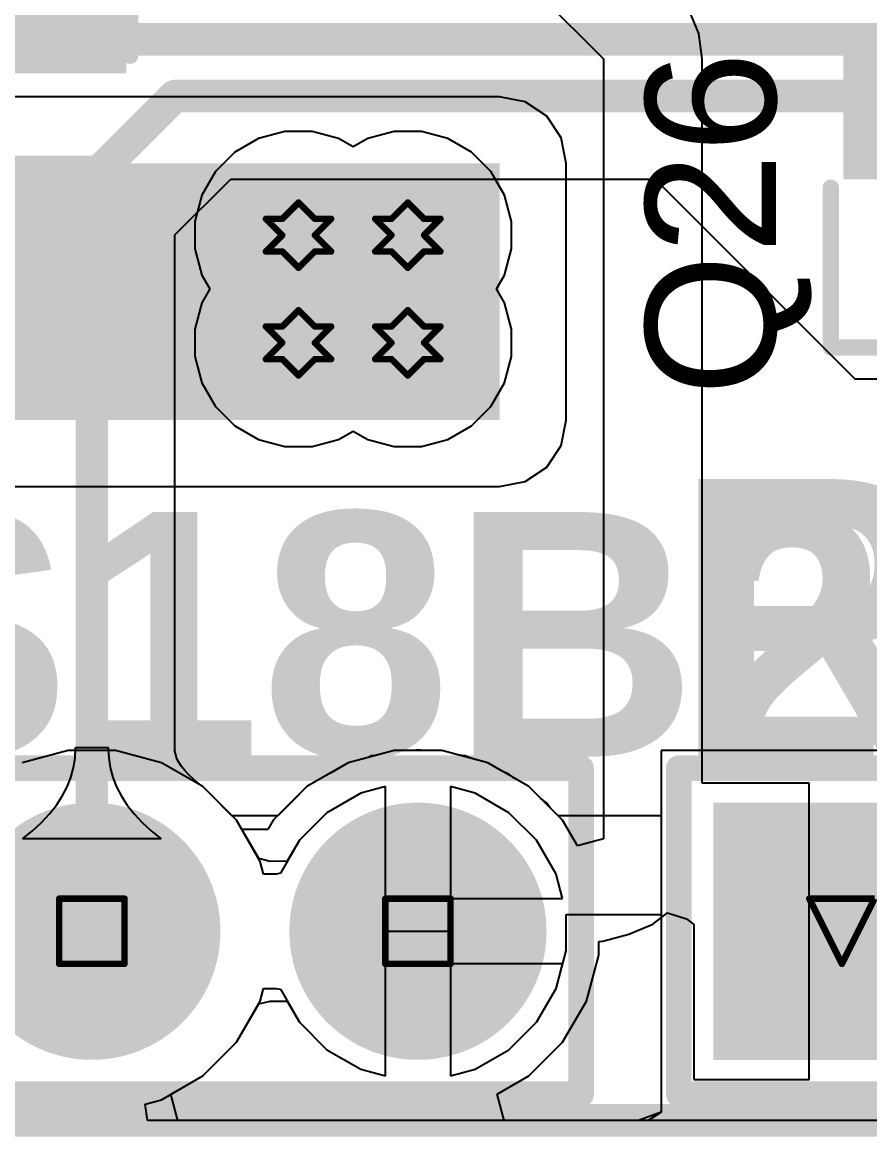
# Model space of a CAD drawing. Header units: inches. Extents: x -3 to 5437, y -3 to 5435.
# Drawn here: x 87.14 to 93.74, y -2.91 to 5.77 of the extents above; entities that cross this region are included whole.
import ezdxf

# ---------------------------------------------------------------- set-up
doc = ezdxf.new("R2010")
doc.units = ezdxf.units.IN
for name, color, linetype in [('Board Outline', 216, 'Continuous'), ('Bottom Layer', 5, 'Continuous'), ('Bottom Solder', 6, 'Continuous'), ('Drill Drawing', 1, 'Continuous'), ('GND', 16, 'Continuous'), ('Multi-Layer', 9, 'Continuous'), ('Pad Holes', 156, 'Continuous'), ('PWR', 76, 'Continuous'), ('Top Layer', 1, 'Continuous'), ('Top Overlay', 2, 'Continuous'), ('Top Paste', 8, 'Continuous'), ('Top Solder', 216, 'Continuous'), ('Via Holes', 16, 'Continuous')]:
    doc.layers.add(name, color=color, linetype=linetype)
doc.styles.add('Arial', font='', dxfattribs={"height": 0.2})
doc.styles.add('Arial_Bold', font='', dxfattribs={"height": 0.2})
doc.styles.get('Arial').set_extended_font_data('Arial')
doc.styles.get('Arial_Bold').set_extended_font_data('Arial', bold=True)

# ---------------------------------------------------------------- blocks, each defined once
blk = doc.blocks.new('SOT23_3_353')
at = {"layer": 'Top Layer'}
for points in [[(0.3998, 0.675), (-0.4002, 0.675), (-0.4002, 1.475), (0.3998, 1.475)], [(-0.5502, -1.475), (-1.3502, -1.475), (-1.3502, -0.675), (-0.5502, -0.675)], [(1.3498, -1.475), (0.5498, -1.475), (0.5498, -0.675), (1.3498, -0.675)]]:
    blk.add_hatch(color=1, dxfattribs=at).paths.add_polyline_path(points)
at = {"layer": 'Top Paste'}
for points in [[(0.3998, 0.675), (-0.4002, 0.675), (-0.4002, 1.475), (0.3998, 1.475)], [(-0.5502, -1.475), (-1.3502, -1.475), (-1.3502, -0.675), (-0.5502, -0.675)], [(1.3498, -1.475), (0.5498, -1.475), (0.5498, -0.675), (1.3498, -0.675)]]:
    blk.add_hatch(color=8, dxfattribs=at).paths.add_polyline_path(points)
at = {"layer": 'Top Solder'}
for points in [[(0.5014, 0.5734), (-0.5018, 0.5734), (-0.5018, 1.5766), (0.5014, 1.5766)], [(-0.4486, -1.5766), (-1.4518, -1.5766), (-1.4518, -0.5734), (-0.4486, -0.5734)], [(1.4514, -1.5766), (0.4482, -1.5766), (0.4482, -0.5734), (1.4514, -0.5734)]]:
    blk.add_hatch(color=216, dxfattribs=at).paths.add_polyline_path(points)
at = {"layer": 'Top Overlay'}
for points in [[(-0.6606, 0.7366, 0.127, 0.127, 0), (-1.5496, 0.7366, 0.127, 0.127, 0)], [(-1.5496, 0.7366, 0.127, 0.127, 0), (-1.5496, -0.508, 0.127, 0.127, 0)], [(1.5492, 0.7366, 0.127, 0.127, 0), (0.6602, 0.7366, 0.127, 0.127, 0)], [(1.5492, 0.7366, 0.127, 0.127, 0), (1.5492, -0.508, 0.127, 0.127, 0)], [(0.2792, -0.7366, 0.127, 0.127, 0), (-0.2796, -0.7366, 0.127, 0.127, 0)]]:
    blk.add_lwpolyline(points, format="xyseb", dxfattribs=at)
for points in [[(-1.5813, 0.7366, 0.0635, 0.0635, 1), (-1.5178, 0.7366, 0.0635, 0.0635, 1)], [(-1.5813, 0.7366, 0.0635, 0.0635, 1), (-1.5178, 0.7366, 0.0635, 0.0635, 1)], [(-0.6923, 0.7366, 0.0635, 0.0635, 1), (-0.6288, 0.7366, 0.0635, 0.0635, 1)], [(0.6285, 0.7366, 0.0635, 0.0635, 1), (0.692, 0.7366, 0.0635, 0.0635, 1)], [(1.5175, 0.7366, 0.0635, 0.0635, 1), (1.581, 0.7366, 0.0635, 0.0635, 1)], [(1.5175, 0.7366, 0.0635, 0.0635, 1), (1.581, 0.7366, 0.0635, 0.0635, 1)], [(-1.5813, -0.508, 0.0635, 0.0635, 1), (-1.5178, -0.508, 0.0635, 0.0635, 1)], [(1.5175, -0.508, 0.0635, 0.0635, 1), (1.581, -0.508, 0.0635, 0.0635, 1)], [(-0.3113, -0.7366, 0.0635, 0.0635, 1), (-0.2478, -0.7366, 0.0635, 0.0635, 1)], [(0.2475, -0.7366, 0.0635, 0.0635, 1), (0.311, -0.7366, 0.0635, 0.0635, 1)], [(-1.5748, -1.1176, 0.25, 0.25, 1), (-1.7272, -1.1176, 0.25, 0.25, 1)], [(-1.7897, -1.1176, 0.125, 0.125, 1), (-1.6647, -1.1176, 0.125, 0.125, 1)], [(-1.6373, -1.1176, 0.125, 0.125, 1), (-1.5123, -1.1176, 0.125, 0.125, 1)]]:
    blk.add_lwpolyline(points, format="xyseb", close=True, dxfattribs=at)
blk = doc.blocks.new('HDR1X4_395')
at = {"layer": 'Bottom Layer'}
blk.add_hatch(color=5, dxfattribs=at).paths.add_polyline_path([(-0.9, 0.9), (0.9, 0.9), (0.9, -0.9), (-0.9, -0.9)])
at = {"layer": 'Bottom Solder'}
blk.add_hatch(color=6, dxfattribs=at).paths.add_polyline_path([(-1.0016, 1.0016), (1.0016, 1.0016), (1.0016, -1.0016), (-1.0016, -1.0016)])
at = {"layer": 'GND'}
blk.add_hatch(color=16, dxfattribs=at).paths.add_polyline_path([(-0.9, 0.9), (0.9, 0.9), (0.9, -0.9), (-0.9, -0.9)])
at = {"layer": 'Multi-Layer'}
blk.add_hatch(color=9, dxfattribs=at).paths.add_polyline_path([(-0.9, 0.9), (0.9, 0.9), (0.9, -0.9), (-0.9, -0.9)])
at = {"layer": 'Pad Holes'}
h = blk.add_hatch(color=7, dxfattribs=at)
edge = h.paths.add_edge_path()
edge.add_arc((0, 0), 0.475, 0, 360)
at = {"layer": 'PWR'}
blk.add_hatch(color=76, dxfattribs=at).paths.add_polyline_path([(-0.9, 0.9), (0.9, 0.9), (0.9, -0.9), (-0.9, -0.9)])
at = {"layer": 'Top Layer'}
blk.add_hatch(color=1, dxfattribs=at).paths.add_polyline_path([(-0.9, 0.9), (0.9, 0.9), (0.9, -0.9), (-0.9, -0.9)])
at = {"layer": 'Top Solder'}
blk.add_hatch(color=216, dxfattribs=at).paths.add_polyline_path([(-1.0016, 1.0016), (1.0016, 1.0016), (1.0016, -1.0016), (-1.0016, -1.0016)])
at = {"layer": 'Top Overlay'}
for points in [[(-1.27, -1.27, 0.2, 0.2, 0), (-1.27, 1.27, 0.2, 0.2, 0)], [(-1.27, 1.27, 0.2, 0.2, 0), (8.89, 1.27, 0.2, 0.2, 0)], [(-1.27, -1.27, 0.2, 0.2, 0), (8.89, -1.27, 0.2, 0.2, 0)]]:
    blk.add_lwpolyline(points, format="xyseb", dxfattribs=at)
for points in [[(-1.32, 1.27, 0.1, 0.1, 1), (-1.22, 1.27, 0.1, 0.1, 1)], [(-1.32, 1.27, 0.1, 0.1, 1), (-1.22, 1.27, 0.1, 0.1, 1)], [(-1.32, -1.27, 0.1, 0.1, 1), (-1.22, -1.27, 0.1, 0.1, 1)], [(-1.32, -1.27, 0.1, 0.1, 1), (-1.22, -1.27, 0.1, 0.1, 1)]]:
    blk.add_lwpolyline(points, format="xyseb", close=True, dxfattribs=at)
blk = doc.blocks.new('HDR1X3_457')
at = {"layer": 'Bottom Layer'}
blk.add_hatch(color=5, dxfattribs=at).paths.add_polyline_path([(-0.9, 0.9), (0.9, 0.9), (0.9, -0.9), (-0.9, -0.9)])
h = blk.add_hatch(color=5, dxfattribs=at)
edge = h.paths.add_edge_path()
edge.add_arc((2.54, 0), 0.9, 0, 360)
h = blk.add_hatch(color=5, dxfattribs=at)
edge = h.paths.add_edge_path()
edge.add_arc((5.08, 0), 0.9, 0, 360)
at = {"layer": 'Bottom Solder'}
blk.add_hatch(color=6, dxfattribs=at).paths.add_polyline_path([(-1.0016, 1.0016), (1.0016, 1.0016), (1.0016, -1.0016), (-1.0016, -1.0016)])
h = blk.add_hatch(color=6, dxfattribs=at)
edge = h.paths.add_edge_path()
edge.add_arc((2.54, 0), 1.0016, 0, 360)
h = blk.add_hatch(color=6, dxfattribs=at)
edge = h.paths.add_edge_path()
edge.add_arc((5.08, 0), 1.0016, 0, 360)
at = {"layer": 'GND'}
blk.add_hatch(color=16, dxfattribs=at).paths.add_polyline_path([(-0.9, 0.9), (0.9, 0.9), (0.9, -0.9), (-0.9, -0.9)])
h = blk.add_hatch(color=16, dxfattribs=at)
edge = h.paths.add_edge_path()
edge.add_arc((2.54, 0), 0.9, 0, 360)
h = blk.add_hatch(color=16, dxfattribs=at)
edge = h.paths.add_edge_path()
edge.add_arc((5.08, 0), 0.9, 0, 360)
at = {"layer": 'Multi-Layer'}
blk.add_hatch(color=9, dxfattribs=at).paths.add_polyline_path([(-0.9, 0.9), (0.9, 0.9), (0.9, -0.9), (-0.9, -0.9)])
h = blk.add_hatch(color=9, dxfattribs=at)
edge = h.paths.add_edge_path()
edge.add_arc((2.54, 0), 0.9, 0, 360)
h = blk.add_hatch(color=9, dxfattribs=at)
edge = h.paths.add_edge_path()
edge.add_arc((5.08, 0), 0.9, 0, 360)
at = {"layer": 'Pad Holes'}
h = blk.add_hatch(color=7, dxfattribs=at)
edge = h.paths.add_edge_path()
edge.add_arc((0, 0), 0.45, 0, 360)
h = blk.add_hatch(color=7, dxfattribs=at)
edge = h.paths.add_edge_path()
edge.add_arc((2.54, 0), 0.45, 0, 360)
h = blk.add_hatch(color=7, dxfattribs=at)
edge = h.paths.add_edge_path()
edge.add_arc((5.08, 0), 0.45, 0, 360)
at = {"layer": 'PWR'}
blk.add_hatch(color=76, dxfattribs=at).paths.add_polyline_path([(-0.9, 0.9), (0.9, 0.9), (0.9, -0.9), (-0.9, -0.9)])
h = blk.add_hatch(color=76, dxfattribs=at)
edge = h.paths.add_edge_path()
edge.add_arc((2.54, 0), 0.9, 0, 360)
h = blk.add_hatch(color=76, dxfattribs=at)
edge = h.paths.add_edge_path()
edge.add_arc((5.08, 0), 0.9, 0, 360)
at = {"layer": 'Top Layer'}
blk.add_hatch(color=1, dxfattribs=at).paths.add_polyline_path([(-0.9, 0.9), (0.9, 0.9), (0.9, -0.9), (-0.9, -0.9)])
h = blk.add_hatch(color=1, dxfattribs=at)
edge = h.paths.add_edge_path()
edge.add_arc((2.54, 0), 0.9, 0, 360)
h = blk.add_hatch(color=1, dxfattribs=at)
edge = h.paths.add_edge_path()
edge.add_arc((5.08, 0), 0.9, 0, 360)
at = {"layer": 'Top Solder'}
blk.add_hatch(color=216, dxfattribs=at).paths.add_polyline_path([(-1.0016, 1.0016), (1.0016, 1.0016), (1.0016, -1.0016), (-1.0016, -1.0016)])
h = blk.add_hatch(color=216, dxfattribs=at)
edge = h.paths.add_edge_path()
edge.add_arc((2.54, 0), 1.0016, 0, 360)
h = blk.add_hatch(color=216, dxfattribs=at)
edge = h.paths.add_edge_path()
edge.add_arc((5.08, 0), 1.0016, 0, 360)
at = {"layer": 'Top Overlay'}
for points in [[(-1.27, -1.27, 0.2, 0.2, 0), (-1.27, 1.27, 0.2, 0.2, 0)], [(-1.27, 1.27, 0.2, 0.2, 0), (6.35, 1.27, 0.2, 0.2, 0)], [(6.35, -1.27, 0.2, 0.2, 0), (6.35, 1.27, 0.2, 0.2, 0)], [(-1.27, -1.27, 0.2, 0.2, 0), (6.35, -1.27, 0.2, 0.2, 0)]]:
    blk.add_lwpolyline(points, format="xyseb", dxfattribs=at)
for points in [[(-1.32, 1.27, 0.1, 0.1, 1), (-1.22, 1.27, 0.1, 0.1, 1)], [(-1.32, 1.27, 0.1, 0.1, 1), (-1.22, 1.27, 0.1, 0.1, 1)], [(6.3, 1.27, 0.1, 0.1, 1), (6.4, 1.27, 0.1, 0.1, 1)], [(6.3, 1.27, 0.1, 0.1, 1), (6.4, 1.27, 0.1, 0.1, 1)], [(-1.32, -1.27, 0.1, 0.1, 1), (-1.22, -1.27, 0.1, 0.1, 1)], [(-1.32, -1.27, 0.1, 0.1, 1), (-1.22, -1.27, 0.1, 0.1, 1)], [(6.3, -1.27, 0.1, 0.1, 1), (6.4, -1.27, 0.1, 0.1, 1)], [(6.3, -1.27, 0.1, 0.1, 1), (6.4, -1.27, 0.1, 0.1, 1)]]:
    blk.add_lwpolyline(points, format="xyseb", close=True, dxfattribs=at)
blk = doc.blocks.new('C__0603_466')
at = {"layer": 'Top Layer'}
for points in [[(-0.381, 0.4445), (-0.381, -0.4445), (-1.143, -0.4445), (-1.143, 0.4445)], [(1.143, 0.4445), (1.143, -0.4445), (0.381, -0.4445), (0.381, 0.4445)]]:
    blk.add_hatch(color=1, dxfattribs=at).paths.add_polyline_path(points)
at = {"layer": 'Top Paste'}
for points in [[(-0.381, 0.4445), (-0.381, -0.4445), (-1.143, -0.4445), (-1.143, 0.4445)], [(1.143, 0.4445), (1.143, -0.4445), (0.381, -0.4445), (0.381, 0.4445)]]:
    blk.add_hatch(color=8, dxfattribs=at).paths.add_polyline_path(points)
at = {"layer": 'Top Solder'}
for points in [[(-0.321, 0.5045), (-0.321, -0.5045), (-1.203, -0.5045), (-1.203, 0.5045)], [(1.203, 0.5045), (1.203, -0.5045), (0.321, -0.5045), (0.321, 0.5045)]]:
    blk.add_hatch(color=216, dxfattribs=at).paths.add_polyline_path(points)
at = {"layer": 'Top Overlay'}
for points in [[(-1.2446, 0.5334, 0.127, 0.127, 0), (-0.4572, 0.5334, 0.127, 0.127, 0)], [(-1.2446, 0.5334, 0.127, 0.127, 0), (-1.2446, -0.5334, 0.127, 0.127, 0)], [(0.4572, 0.5334, 0.127, 0.127, 0), (1.2446, 0.5334, 0.127, 0.127, 0)], [(1.2446, 0.5334, 0.127, 0.127, 0), (1.2446, -0.5334, 0.127, 0.127, 0)], [(-1.2446, -0.5334, 0.127, 0.127, 0), (-0.4572, -0.5334, 0.127, 0.127, 0)], [(0.4572, -0.5334, 0.127, 0.127, 0), (1.2446, -0.5334, 0.127, 0.127, 0)]]:
    blk.add_lwpolyline(points, format="xyseb", dxfattribs=at)
for points in [[(-1.2764, 0.5334, 0.0635, 0.0635, 1), (-1.2128, 0.5334, 0.0635, 0.0635, 1)], [(-1.2764, 0.5334, 0.0635, 0.0635, 1), (-1.2128, 0.5334, 0.0635, 0.0635, 1)], [(-0.4889, 0.5334, 0.0635, 0.0635, 1), (-0.4254, 0.5334, 0.0635, 0.0635, 1)], [(0.4254, 0.5334, 0.0635, 0.0635, 1), (0.4889, 0.5334, 0.0635, 0.0635, 1)], [(1.2128, 0.5334, 0.0635, 0.0635, 1), (1.2764, 0.5334, 0.0635, 0.0635, 1)], [(1.2128, 0.5334, 0.0635, 0.0635, 1), (1.2764, 0.5334, 0.0635, 0.0635, 1)], [(-1.2764, -0.5334, 0.0635, 0.0635, 1), (-1.2128, -0.5334, 0.0635, 0.0635, 1)], [(-1.2764, -0.5334, 0.0635, 0.0635, 1), (-1.2128, -0.5334, 0.0635, 0.0635, 1)], [(-0.4889, -0.5334, 0.0635, 0.0635, 1), (-0.4254, -0.5334, 0.0635, 0.0635, 1)], [(0.4254, -0.5334, 0.0635, 0.0635, 1), (0.4889, -0.5334, 0.0635, 0.0635, 1)], [(1.2128, -0.5334, 0.0635, 0.0635, 1), (1.2764, -0.5334, 0.0635, 0.0635, 1)], [(1.2128, -0.5334, 0.0635, 0.0635, 1), (1.2764, -0.5334, 0.0635, 0.0635, 1)]]:
    blk.add_lwpolyline(points, format="xyseb", close=True, dxfattribs=at)

msp = doc.modelspace()

# ---------------------------------------------------------------- hatches: boundary and pattern name
at = {"layer": 'Bottom Layer'}
h = msp.add_hatch(color=5, dxfattribs=at)
edge = h.paths.add_edge_path()
edge.add_arc((89.2937, 4.1148), 0.3, 0, 360)
h = msp.add_hatch(color=5, dxfattribs=at)
edge = h.paths.add_edge_path()
edge.add_arc((90.1446, 4.1148), 0.3, 0, 360)
h = msp.add_hatch(color=5, dxfattribs=at)
edge = h.paths.add_edge_path()
edge.add_arc((89.2937, 3.2766), 0.3, 0, 360)
h = msp.add_hatch(color=5, dxfattribs=at)
edge = h.paths.add_edge_path()
edge.add_arc((90.1446, 3.2766), 0.3, 0, 360)
at = {"layer": 'Bottom Solder'}
h = msp.add_hatch(color=6, dxfattribs=at)
edge = h.paths.add_edge_path()
edge.add_arc((89.2937, 4.1148), 0.15, 0, 360)
h = msp.add_hatch(color=6, dxfattribs=at)
edge = h.paths.add_edge_path()
edge.add_arc((90.1446, 4.1148), 0.15, 0, 360)
h = msp.add_hatch(color=6, dxfattribs=at)
edge = h.paths.add_edge_path()
edge.add_arc((89.2937, 3.2766), 0.15, 0, 360)
h = msp.add_hatch(color=6, dxfattribs=at)
edge = h.paths.add_edge_path()
edge.add_arc((90.1446, 3.2766), 0.15, 0, 360)
at = {"layer": 'GND'}
h = msp.add_hatch(color=16, dxfattribs=at)
edge = h.paths.add_edge_path()
edge.add_arc((89.2937, 4.1148), 0.3, 0, 360)
h = msp.add_hatch(color=16, dxfattribs=at)
edge = h.paths.add_edge_path()
edge.add_arc((90.1446, 4.1148), 0.3, 0, 360)
h = msp.add_hatch(color=16, dxfattribs=at)
edge = h.paths.add_edge_path()
edge.add_arc((89.2937, 3.2766), 0.3, 0, 360)
h = msp.add_hatch(color=16, dxfattribs=at)
edge = h.paths.add_edge_path()
edge.add_arc((90.1446, 3.2766), 0.3, 0, 360)
at = {"layer": 'PWR'}
h = msp.add_hatch(color=76, dxfattribs=at)
edge = h.paths.add_edge_path()
edge.add_arc((89.2937, 4.1148), 0.3, 0, 360)
h = msp.add_hatch(color=76, dxfattribs=at)
edge = h.paths.add_edge_path()
edge.add_arc((90.1446, 4.1148), 0.3, 0, 360)
h = msp.add_hatch(color=76, dxfattribs=at)
edge = h.paths.add_edge_path()
edge.add_arc((89.2937, 3.2766), 0.3, 0, 360)
h = msp.add_hatch(color=76, dxfattribs=at)
edge = h.paths.add_edge_path()
edge.add_arc((90.1446, 3.2766), 0.3, 0, 360)
at = {"layer": 'Top Layer'}
msp.add_hatch(color=1, dxfattribs=at).paths.add_polyline_path([(84.1657, 2.6743), (90.8602, 2.6743), (90.8602, 4.6743), (84.1657, 4.6743)])
h = msp.add_hatch(color=1, dxfattribs=at)
edge = h.paths.add_edge_path()
edge.add_arc((89.2937, 4.1148), 0.3, 0, 360)
h = msp.add_hatch(color=1, dxfattribs=at)
edge = h.paths.add_edge_path()
edge.add_arc((90.1446, 4.1148), 0.3, 0, 360)
h = msp.add_hatch(color=1, dxfattribs=at)
edge = h.paths.add_edge_path()
edge.add_arc((89.2937, 3.2766), 0.3, 0, 360)
h = msp.add_hatch(color=1, dxfattribs=at)
edge = h.paths.add_edge_path()
edge.add_arc((90.1446, 3.2766), 0.3, 0, 360)
at = {"layer": 'Top Solder'}
h = msp.add_hatch(color=216, dxfattribs=at)
edge = h.paths.add_edge_path()
edge.add_arc((89.2937, 4.1148), 0.15, 0, 360)
h = msp.add_hatch(color=216, dxfattribs=at)
edge = h.paths.add_edge_path()
edge.add_arc((90.1446, 4.1148), 0.15, 0, 360)
h = msp.add_hatch(color=216, dxfattribs=at)
edge = h.paths.add_edge_path()
edge.add_arc((89.2937, 3.2766), 0.15, 0, 360)
h = msp.add_hatch(color=216, dxfattribs=at)
edge = h.paths.add_edge_path()
edge.add_arc((90.1446, 3.2766), 0.15, 0, 360)
at = {"layer": 'Via Holes'}
h = msp.add_hatch(color=7, dxfattribs=at)
edge = h.paths.add_edge_path()
edge.add_arc((89.2937, 4.1148), 0.15, 0, 360)
h = msp.add_hatch(color=7, dxfattribs=at)
edge = h.paths.add_edge_path()
edge.add_arc((90.1446, 4.1148), 0.15, 0, 360)
h = msp.add_hatch(color=7, dxfattribs=at)
edge = h.paths.add_edge_path()
edge.add_arc((89.2937, 3.2766), 0.15, 0, 360)
h = msp.add_hatch(color=7, dxfattribs=at)
edge = h.paths.add_edge_path()
edge.add_arc((90.1446, 3.2766), 0.15, 0, 360)

# ---------------------------------------------------------------- linework, layer by layer
at = {"layer": 'Board Outline'}
msp.add_lwpolyline([(-2.777, -2.7796, 0.254, 0.254, 0), (202.223, -2.7796, 0.254, 0.254, 0)], format="xyseb", dxfattribs=at)
at = {"layer": 'Bottom Layer'}
for p, q in [((88.3313, 4.1166), (88.7652, 4.5505)), ((88.7652, 4.5505), (92.072, 4.5505)), ((92.072, 4.5505), (93.6253, 2.9972)), ((88.3313, 0.0967), (88.3313, 4.1166)), ((93.6253, 2.9972), (96.2772, 2.9972)), ((87.5527, 0.0453), (87.5568, 0.1246)), ((87.5568, 0.1246), (87.8108, 0.1246)), ((87.8108, 0.1246), (87.815, 0.0453)), ((88.3344, 0.0772), (88.3313, 0.0967)), ((90.0385, 0.1016), (89.894, 0.0629)), ((90.188, 0.1016), (90.0385, 0.1016)), ((90.228, 0.1069), (90.188, 0.1016)), ((90.268, 0.1016), (90.228, 0.1069)), ((90.4092, 0.1016), (90.268, 0.1016)), ((90.5456, 0.0651), (90.4092, 0.1016)), ((94.9338, 0.1016), (92.1178, 0.1016)), ((92.1178, 0.1016), (92.1178, -0.4063)), ((87.5403, -0.0322), (87.5527, 0.0453)), ((87.815, 0.0453), (87.8274, -0.0322)), ((88.3404, 0.0552), (88.3344, 0.0772)), ((88.3495, 0.032), (88.3404, 0.0552)), ((88.3627, 0.0064), (88.3495, 0.032)), ((88.3815, -0.0226), (88.3627, 0.0064)), ((89.6804, 0.0057), (89.5419, -0.0742)), ((89.8348, 0.0471), (89.6804, 0.0057)), ((89.8633, 0.0589), (89.8348, 0.0471)), ((89.894, 0.0629), (89.8633, 0.0589)), ((90.5927, 0.0589), (90.5456, 0.0651)), ((90.6367, 0.0407), (90.5927, 0.0589)), ((90.7673, 0.0057), (90.6367, 0.0407)), ((90.8844, -0.0619), (90.7673, 0.0057)), ((87.5197, -0.1079), (87.5403, -0.0322)), ((87.8274, -0.0322), (87.848, -0.1079)), ((88.4071, -0.0552), (88.3815, -0.0226)), ((88.4407, -0.0913), (88.4071, -0.0552)), ((89.5235, -0.0819), (89.5077, -0.094)), ((89.5419, -0.0742), (89.5235, -0.0819)), ((90.9326, -0.0819), (90.8844, -0.0619)), ((90.9739, -0.1136), (90.9326, -0.0819)), ((87.4907, -0.1817), (87.5197, -0.1079)), ((87.848, -0.1079), (87.8769, -0.1817)), ((88.4832, -0.1305), (88.4407, -0.0913)), ((88.5349, -0.1719), (88.4832, -0.1305)), ((88.5484, -0.1797), (88.5349, -0.1719)), ((89.5077, -0.094), (89.3593, -0.1797)), ((91.0884, -0.1797), (90.9739, -0.1136)), ((87.4082, -0.3239), (87.4536, -0.2537)), ((87.4536, -0.2537), (87.4907, -0.1817)), ((87.8769, -0.1817), (87.9141, -0.2537)), ((87.9141, -0.2537), (87.9595, -0.3239)), ((88.5862, -0.2175), (88.5484, -0.1797)), ((88.5901, -0.2201), (88.5862, -0.2175)), ((88.5927, -0.224), (88.5901, -0.2201)), ((88.775, -0.4063), (88.5927, -0.224)), ((89.3593, -0.1797), (89.2381, -0.3009)), ((91.1818, -0.2731), (91.0884, -0.1797)), ((87.3545, -0.3923), (87.4082, -0.3239)), ((87.9595, -0.3239), (88.0132, -0.3923)), ((89.2225, -0.3164), (89.1326, -0.4063)), ((89.2275, -0.31), (89.2225, -0.3164)), ((89.2317, -0.3058), (89.2275, -0.31)), ((89.2381, -0.3009), (89.2317, -0.3058)), ((91.2244, -0.3058), (91.1818, -0.2731)), ((91.2571, -0.3484), (91.2244, -0.3058)), ((87.2925, -0.4588), (87.3545, -0.3923)), ((88.0132, -0.3923), (88.0752, -0.4588)), ((89.1326, -0.4063), (88.775, -0.4063)), ((91.315, -0.4063), (91.2571, -0.3484)), ((92.1178, -0.4063), (91.315, -0.4063)), ((87.2223, -0.5235), (87.2925, -0.4588)), ((88.0752, -0.4588), (88.1454, -0.5235)), ((87.1438, -0.5864), (87.2223, -0.5235)), ((88.2238, -0.5864), (87.1438, -0.5864)), ((88.1454, -0.5235), (88.2238, -0.5864)), ((91.3778, -1.4583), (91.3778, -1.1749)), ((91.3778, -1.1749), (92.1178, -1.1749)), ((92.1178, -1.1749), (92.1178, -2.6526)), ((89.9698, -2.433), (89.9698, -1.3063)), ((89.9698, -1.3063), (90.4778, -1.3063)), ((90.4778, -1.3063), (90.4778, -2.433)), ((91.2992, -1.7518), (91.3778, -1.4583)), ((88.9959, -1.8498), (89.0221, -1.7518)), ((89.0221, -1.7518), (89.1229, -1.7518)), ((89.1229, -1.7518), (89.152, -1.7579)), ((89.152, -1.7579), (89.3004, -2.0149)), ((91.1473, -2.0149), (91.2992, -1.7518)), ((88.8105, -2.1709), (88.9959, -1.8498)), ((89.3004, -2.0149), (89.5153, -2.2298)), ((90.9324, -2.2298), (91.1473, -2.0149)), ((88.5484, -2.433), (88.8105, -2.1709)), ((89.5153, -2.2298), (89.7784, -2.3817)), ((90.6693, -2.3817), (90.9324, -2.2298)), ((89.7784, -2.3817), (89.9698, -2.433)), ((90.4778, -2.433), (90.6693, -2.3817)), ((88.2273, -2.6184), (88.5484, -2.433)), ((88.0997, -2.6526), (88.2273, -2.6184)), ((88.1165, -2.7796), (88.0997, -2.6526)), ((92.1178, -2.6526), (92.1178, -2.7143)), ((92.1178, -2.7143), (92.0178, -2.7796)), ((92.0178, -2.7796), (88.1165, -2.7796))]:
    msp.add_line(p, q, dxfattribs=at)
for points in [[(79.9262, 5.6397, 0.254, 0.254, 0), (100.7245, 5.6397, 0.254, 0.254, 0)], [(87.6838, 4.5523, 0.254, 0.254, 0), (88.3295, 5.1979, 0.254, 0.254, 0)], [(88.3295, 5.1979, 0.254, 0.254, 0), (100.8935, 5.1979, 0.254, 0.254, 0)], [(87.6838, -1.3063, 0.254, 0.254, 0), (87.6838, 4.5523, 0.254, 0.254, 0)], [(90.2238, -1.3063, 1.778, 1.778, 0), (90.228, -1.3021, 1.778, 1.778, 0)]]:
    msp.add_lwpolyline(points, format="xyseb", dxfattribs=at)
for points in [[(88.266, 5.1979, 0.127, 0.127, 1), (88.393, 5.1979, 0.127, 0.127, 1)], [(88.266, 5.1979, 0.127, 0.127, 1), (88.393, 5.1979, 0.127, 0.127, 1)], [(87.6203, 4.5523, 0.127, 0.127, 1), (87.7473, 4.5523, 0.127, 0.127, 1)], [(87.6203, 4.5523, 0.127, 0.127, 1), (87.7473, 4.5523, 0.127, 0.127, 1)], [(89.7793, -1.3063, 0.889, 0.889, 1), (90.6683, -1.3063, 0.889, 0.889, 1)], [(89.7835, -1.3021, 0.889, 0.889, 1), (90.6725, -1.3021, 0.889, 0.889, 1)], [(87.6203, -1.3063, 0.127, 0.127, 1), (87.7473, -1.3063, 0.127, 0.127, 1)]]:
    msp.add_lwpolyline(points, format="xyseb", close=True, dxfattribs=at)
at = {"layer": 'Drill Drawing'}
for points in [[(89.1667, 4.2418, 0.0508, 0.0508, 0), (89.2937, 4.3688, 0.0508, 0.0508, 0)], [(89.2937, 4.3688, 0.0508, 0.0508, 0), (89.4207, 4.2418, 0.0508, 0.0508, 0)], [(90.0176, 4.2418, 0.0508, 0.0508, 0), (90.1446, 4.3688, 0.0508, 0.0508, 0)], [(90.1446, 4.3688, 0.0508, 0.0508, 0), (90.2716, 4.2418, 0.0508, 0.0508, 0)], [(89.0397, 4.2418, 0.0508, 0.0508, 0), (89.1667, 4.1148, 0.0508, 0.0508, 0)], [(89.0397, 4.2418, 0.0508, 0.0508, 0), (89.1667, 4.2418, 0.0508, 0.0508, 0)], [(89.4207, 4.2418, 0.0508, 0.0508, 0), (89.5477, 4.2418, 0.0508, 0.0508, 0)], [(89.4207, 4.1148, 0.0508, 0.0508, 0), (89.5477, 4.2418, 0.0508, 0.0508, 0)], [(89.8906, 4.2418, 0.0508, 0.0508, 0), (90.0176, 4.1148, 0.0508, 0.0508, 0)], [(89.8906, 4.2418, 0.0508, 0.0508, 0), (90.0176, 4.2418, 0.0508, 0.0508, 0)], [(90.2716, 4.2418, 0.0508, 0.0508, 0), (90.3986, 4.2418, 0.0508, 0.0508, 0)], [(90.2716, 4.1148, 0.0508, 0.0508, 0), (90.3986, 4.2418, 0.0508, 0.0508, 0)], [(89.0397, 3.9878, 0.0508, 0.0508, 0), (89.1667, 4.1148, 0.0508, 0.0508, 0)], [(89.4207, 4.1148, 0.0508, 0.0508, 0), (89.5477, 3.9878, 0.0508, 0.0508, 0)], [(89.8906, 3.9878, 0.0508, 0.0508, 0), (90.0176, 4.1148, 0.0508, 0.0508, 0)], [(90.2716, 4.1148, 0.0508, 0.0508, 0), (90.3986, 3.9878, 0.0508, 0.0508, 0)], [(89.0397, 3.9878, 0.0508, 0.0508, 0), (89.1667, 3.9878, 0.0508, 0.0508, 0)], [(89.1667, 3.9878, 0.0508, 0.0508, 0), (89.2937, 3.8608, 0.0508, 0.0508, 0)], [(89.2937, 3.8608, 0.0508, 0.0508, 0), (89.4207, 3.9878, 0.0508, 0.0508, 0)], [(89.4207, 3.9878, 0.0508, 0.0508, 0), (89.5477, 3.9878, 0.0508, 0.0508, 0)], [(89.8906, 3.9878, 0.0508, 0.0508, 0), (90.0176, 3.9878, 0.0508, 0.0508, 0)], [(90.0176, 3.9878, 0.0508, 0.0508, 0), (90.1446, 3.8608, 0.0508, 0.0508, 0)], [(90.1446, 3.8608, 0.0508, 0.0508, 0), (90.2716, 3.9878, 0.0508, 0.0508, 0)], [(90.2716, 3.9878, 0.0508, 0.0508, 0), (90.3986, 3.9878, 0.0508, 0.0508, 0)], [(89.1667, 3.4036, 0.0508, 0.0508, 0), (89.2937, 3.5306, 0.0508, 0.0508, 0)], [(89.2937, 3.5306, 0.0508, 0.0508, 0), (89.4207, 3.4036, 0.0508, 0.0508, 0)], [(90.0176, 3.4036, 0.0508, 0.0508, 0), (90.1446, 3.5306, 0.0508, 0.0508, 0)], [(90.1446, 3.5306, 0.0508, 0.0508, 0), (90.2716, 3.4036, 0.0508, 0.0508, 0)], [(89.0397, 3.4036, 0.0508, 0.0508, 0), (89.1667, 3.2766, 0.0508, 0.0508, 0)], [(89.0397, 3.4036, 0.0508, 0.0508, 0), (89.1667, 3.4036, 0.0508, 0.0508, 0)], [(89.4207, 3.4036, 0.0508, 0.0508, 0), (89.5477, 3.4036, 0.0508, 0.0508, 0)], [(89.4207, 3.2766, 0.0508, 0.0508, 0), (89.5477, 3.4036, 0.0508, 0.0508, 0)], [(89.8906, 3.4036, 0.0508, 0.0508, 0), (90.0176, 3.2766, 0.0508, 0.0508, 0)], [(89.8906, 3.4036, 0.0508, 0.0508, 0), (90.0176, 3.4036, 0.0508, 0.0508, 0)], [(90.2716, 3.4036, 0.0508, 0.0508, 0), (90.3986, 3.4036, 0.0508, 0.0508, 0)], [(90.2716, 3.2766, 0.0508, 0.0508, 0), (90.3986, 3.4036, 0.0508, 0.0508, 0)], [(89.0397, 3.1496, 0.0508, 0.0508, 0), (89.1667, 3.2766, 0.0508, 0.0508, 0)], [(89.4207, 3.2766, 0.0508, 0.0508, 0), (89.5477, 3.1496, 0.0508, 0.0508, 0)], [(89.8906, 3.1496, 0.0508, 0.0508, 0), (90.0176, 3.2766, 0.0508, 0.0508, 0)], [(90.2716, 3.2766, 0.0508, 0.0508, 0), (90.3986, 3.1496, 0.0508, 0.0508, 0)], [(89.0397, 3.1496, 0.0508, 0.0508, 0), (89.1667, 3.1496, 0.0508, 0.0508, 0)], [(89.1667, 3.1496, 0.0508, 0.0508, 0), (89.2937, 3.0226, 0.0508, 0.0508, 0)], [(89.2937, 3.0226, 0.0508, 0.0508, 0), (89.4207, 3.1496, 0.0508, 0.0508, 0)], [(89.4207, 3.1496, 0.0508, 0.0508, 0), (89.5477, 3.1496, 0.0508, 0.0508, 0)], [(89.8906, 3.1496, 0.0508, 0.0508, 0), (90.0176, 3.1496, 0.0508, 0.0508, 0)], [(90.0176, 3.1496, 0.0508, 0.0508, 0), (90.1446, 3.0226, 0.0508, 0.0508, 0)], [(90.1446, 3.0226, 0.0508, 0.0508, 0), (90.2716, 3.1496, 0.0508, 0.0508, 0)], [(90.2716, 3.1496, 0.0508, 0.0508, 0), (90.3986, 3.1496, 0.0508, 0.0508, 0)], [(87.4298, -1.0523, 0.0508, 0.0508, 0), (87.9378, -1.0523, 0.0508, 0.0508, 0)], [(87.4298, -1.5603, 0.0508, 0.0508, 0), (87.4298, -1.0523, 0.0508, 0.0508, 0)], [(87.9378, -1.5603, 0.0508, 0.0508, 0), (87.9378, -1.0523, 0.0508, 0.0508, 0)], [(89.9698, -1.0523, 0.0508, 0.0508, 0), (90.4778, -1.0523, 0.0508, 0.0508, 0)], [(89.9698, -1.5603, 0.0508, 0.0508, 0), (89.9698, -1.0523, 0.0508, 0.0508, 0)], [(90.4778, -1.5603, 0.0508, 0.0508, 0), (90.4778, -1.0523, 0.0508, 0.0508, 0)], [(93.2718, -1.0523, 0.0508, 0.0508, 0), (93.7798, -1.0523, 0.0508, 0.0508, 0)], [(93.2718, -1.0523, 0.0508, 0.0508, 0), (93.5258, -1.5603, 0.0508, 0.0508, 0)], [(93.5258, -1.5603, 0.0508, 0.0508, 0), (93.7798, -1.0523, 0.0508, 0.0508, 0)], [(87.4298, -1.5603, 0.0508, 0.0508, 0), (87.9378, -1.5603, 0.0508, 0.0508, 0)], [(89.9698, -1.5603, 0.0508, 0.0508, 0), (90.4778, -1.5603, 0.0508, 0.0508, 0)]]:
    msp.add_lwpolyline(points, format="xyseb", dxfattribs=at)
for points in [[(89.281, 4.3688, 0.0254, 0.0254, 1), (89.3064, 4.3688, 0.0254, 0.0254, 1)], [(89.281, 4.3688, 0.0254, 0.0254, 1), (89.3064, 4.3688, 0.0254, 0.0254, 1)], [(90.1319, 4.3688, 0.0254, 0.0254, 1), (90.1573, 4.3688, 0.0254, 0.0254, 1)], [(90.1319, 4.3688, 0.0254, 0.0254, 1), (90.1573, 4.3688, 0.0254, 0.0254, 1)], [(89.027, 4.2418, 0.0254, 0.0254, 1), (89.0524, 4.2418, 0.0254, 0.0254, 1)], [(89.027, 4.2418, 0.0254, 0.0254, 1), (89.0524, 4.2418, 0.0254, 0.0254, 1)], [(89.154, 4.2418, 0.0254, 0.0254, 1), (89.1794, 4.2418, 0.0254, 0.0254, 1)], [(89.154, 4.2418, 0.0254, 0.0254, 1), (89.1794, 4.2418, 0.0254, 0.0254, 1)], [(89.408, 4.2418, 0.0254, 0.0254, 1), (89.4334, 4.2418, 0.0254, 0.0254, 1)], [(89.408, 4.2418, 0.0254, 0.0254, 1), (89.4334, 4.2418, 0.0254, 0.0254, 1)], [(89.535, 4.2418, 0.0254, 0.0254, 1), (89.5604, 4.2418, 0.0254, 0.0254, 1)], [(89.535, 4.2418, 0.0254, 0.0254, 1), (89.5604, 4.2418, 0.0254, 0.0254, 1)], [(89.8779, 4.2418, 0.0254, 0.0254, 1), (89.9033, 4.2418, 0.0254, 0.0254, 1)], [(89.8779, 4.2418, 0.0254, 0.0254, 1), (89.9033, 4.2418, 0.0254, 0.0254, 1)], [(90.0049, 4.2418, 0.0254, 0.0254, 1), (90.0303, 4.2418, 0.0254, 0.0254, 1)], [(90.0049, 4.2418, 0.0254, 0.0254, 1), (90.0303, 4.2418, 0.0254, 0.0254, 1)], [(90.2589, 4.2418, 0.0254, 0.0254, 1), (90.2843, 4.2418, 0.0254, 0.0254, 1)], [(90.2589, 4.2418, 0.0254, 0.0254, 1), (90.2843, 4.2418, 0.0254, 0.0254, 1)], [(90.3859, 4.2418, 0.0254, 0.0254, 1), (90.4113, 4.2418, 0.0254, 0.0254, 1)], [(90.3859, 4.2418, 0.0254, 0.0254, 1), (90.4113, 4.2418, 0.0254, 0.0254, 1)], [(89.154, 4.1148, 0.0254, 0.0254, 1), (89.1794, 4.1148, 0.0254, 0.0254, 1)], [(89.154, 4.1148, 0.0254, 0.0254, 1), (89.1794, 4.1148, 0.0254, 0.0254, 1)], [(89.408, 4.1148, 0.0254, 0.0254, 1), (89.4334, 4.1148, 0.0254, 0.0254, 1)], [(89.408, 4.1148, 0.0254, 0.0254, 1), (89.4334, 4.1148, 0.0254, 0.0254, 1)], [(90.0049, 4.1148, 0.0254, 0.0254, 1), (90.0303, 4.1148, 0.0254, 0.0254, 1)], [(90.0049, 4.1148, 0.0254, 0.0254, 1), (90.0303, 4.1148, 0.0254, 0.0254, 1)], [(90.2589, 4.1148, 0.0254, 0.0254, 1), (90.2843, 4.1148, 0.0254, 0.0254, 1)], [(90.2589, 4.1148, 0.0254, 0.0254, 1), (90.2843, 4.1148, 0.0254, 0.0254, 1)], [(89.027, 3.9878, 0.0254, 0.0254, 1), (89.0524, 3.9878, 0.0254, 0.0254, 1)], [(89.027, 3.9878, 0.0254, 0.0254, 1), (89.0524, 3.9878, 0.0254, 0.0254, 1)], [(89.154, 3.9878, 0.0254, 0.0254, 1), (89.1794, 3.9878, 0.0254, 0.0254, 1)], [(89.154, 3.9878, 0.0254, 0.0254, 1), (89.1794, 3.9878, 0.0254, 0.0254, 1)], [(89.408, 3.9878, 0.0254, 0.0254, 1), (89.4334, 3.9878, 0.0254, 0.0254, 1)], [(89.408, 3.9878, 0.0254, 0.0254, 1), (89.4334, 3.9878, 0.0254, 0.0254, 1)], [(89.535, 3.9878, 0.0254, 0.0254, 1), (89.5604, 3.9878, 0.0254, 0.0254, 1)], [(89.535, 3.9878, 0.0254, 0.0254, 1), (89.5604, 3.9878, 0.0254, 0.0254, 1)], [(89.8779, 3.9878, 0.0254, 0.0254, 1), (89.9033, 3.9878, 0.0254, 0.0254, 1)], [(89.8779, 3.9878, 0.0254, 0.0254, 1), (89.9033, 3.9878, 0.0254, 0.0254, 1)], [(90.0049, 3.9878, 0.0254, 0.0254, 1), (90.0303, 3.9878, 0.0254, 0.0254, 1)], [(90.0049, 3.9878, 0.0254, 0.0254, 1), (90.0303, 3.9878, 0.0254, 0.0254, 1)], [(90.2589, 3.9878, 0.0254, 0.0254, 1), (90.2843, 3.9878, 0.0254, 0.0254, 1)], [(90.2589, 3.9878, 0.0254, 0.0254, 1), (90.2843, 3.9878, 0.0254, 0.0254, 1)], [(90.3859, 3.9878, 0.0254, 0.0254, 1), (90.4113, 3.9878, 0.0254, 0.0254, 1)], [(90.3859, 3.9878, 0.0254, 0.0254, 1), (90.4113, 3.9878, 0.0254, 0.0254, 1)], [(89.281, 3.8608, 0.0254, 0.0254, 1), (89.3064, 3.8608, 0.0254, 0.0254, 1)], [(89.281, 3.8608, 0.0254, 0.0254, 1), (89.3064, 3.8608, 0.0254, 0.0254, 1)], [(90.1319, 3.8608, 0.0254, 0.0254, 1), (90.1573, 3.8608, 0.0254, 0.0254, 1)], [(90.1319, 3.8608, 0.0254, 0.0254, 1), (90.1573, 3.8608, 0.0254, 0.0254, 1)], [(89.281, 3.5306, 0.0254, 0.0254, 1), (89.3064, 3.5306, 0.0254, 0.0254, 1)], [(89.281, 3.5306, 0.0254, 0.0254, 1), (89.3064, 3.5306, 0.0254, 0.0254, 1)], [(90.1319, 3.5306, 0.0254, 0.0254, 1), (90.1573, 3.5306, 0.0254, 0.0254, 1)], [(90.1319, 3.5306, 0.0254, 0.0254, 1), (90.1573, 3.5306, 0.0254, 0.0254, 1)], [(89.027, 3.4036, 0.0254, 0.0254, 1), (89.0524, 3.4036, 0.0254, 0.0254, 1)], [(89.027, 3.4036, 0.0254, 0.0254, 1), (89.0524, 3.4036, 0.0254, 0.0254, 1)], [(89.154, 3.4036, 0.0254, 0.0254, 1), (89.1794, 3.4036, 0.0254, 0.0254, 1)], [(89.154, 3.4036, 0.0254, 0.0254, 1), (89.1794, 3.4036, 0.0254, 0.0254, 1)], [(89.408, 3.4036, 0.0254, 0.0254, 1), (89.4334, 3.4036, 0.0254, 0.0254, 1)], [(89.408, 3.4036, 0.0254, 0.0254, 1), (89.4334, 3.4036, 0.0254, 0.0254, 1)], [(89.535, 3.4036, 0.0254, 0.0254, 1), (89.5604, 3.4036, 0.0254, 0.0254, 1)], [(89.535, 3.4036, 0.0254, 0.0254, 1), (89.5604, 3.4036, 0.0254, 0.0254, 1)], [(89.8779, 3.4036, 0.0254, 0.0254, 1), (89.9033, 3.4036, 0.0254, 0.0254, 1)], [(89.8779, 3.4036, 0.0254, 0.0254, 1), (89.9033, 3.4036, 0.0254, 0.0254, 1)], [(90.0049, 3.4036, 0.0254, 0.0254, 1), (90.0303, 3.4036, 0.0254, 0.0254, 1)], [(90.0049, 3.4036, 0.0254, 0.0254, 1), (90.0303, 3.4036, 0.0254, 0.0254, 1)], [(90.2589, 3.4036, 0.0254, 0.0254, 1), (90.2843, 3.4036, 0.0254, 0.0254, 1)], [(90.2589, 3.4036, 0.0254, 0.0254, 1), (90.2843, 3.4036, 0.0254, 0.0254, 1)], [(90.3859, 3.4036, 0.0254, 0.0254, 1), (90.4113, 3.4036, 0.0254, 0.0254, 1)], [(90.3859, 3.4036, 0.0254, 0.0254, 1), (90.4113, 3.4036, 0.0254, 0.0254, 1)], [(89.154, 3.2766, 0.0254, 0.0254, 1), (89.1794, 3.2766, 0.0254, 0.0254, 1)], [(89.154, 3.2766, 0.0254, 0.0254, 1), (89.1794, 3.2766, 0.0254, 0.0254, 1)], [(89.408, 3.2766, 0.0254, 0.0254, 1), (89.4334, 3.2766, 0.0254, 0.0254, 1)], [(89.408, 3.2766, 0.0254, 0.0254, 1), (89.4334, 3.2766, 0.0254, 0.0254, 1)], [(90.0049, 3.2766, 0.0254, 0.0254, 1), (90.0303, 3.2766, 0.0254, 0.0254, 1)], [(90.0049, 3.2766, 0.0254, 0.0254, 1), (90.0303, 3.2766, 0.0254, 0.0254, 1)], [(90.2589, 3.2766, 0.0254, 0.0254, 1), (90.2843, 3.2766, 0.0254, 0.0254, 1)], [(90.2589, 3.2766, 0.0254, 0.0254, 1), (90.2843, 3.2766, 0.0254, 0.0254, 1)], [(89.027, 3.1496, 0.0254, 0.0254, 1), (89.0524, 3.1496, 0.0254, 0.0254, 1)], [(89.027, 3.1496, 0.0254, 0.0254, 1), (89.0524, 3.1496, 0.0254, 0.0254, 1)], [(89.154, 3.1496, 0.0254, 0.0254, 1), (89.1794, 3.1496, 0.0254, 0.0254, 1)], [(89.154, 3.1496, 0.0254, 0.0254, 1), (89.1794, 3.1496, 0.0254, 0.0254, 1)], [(89.408, 3.1496, 0.0254, 0.0254, 1), (89.4334, 3.1496, 0.0254, 0.0254, 1)], [(89.408, 3.1496, 0.0254, 0.0254, 1), (89.4334, 3.1496, 0.0254, 0.0254, 1)], [(89.535, 3.1496, 0.0254, 0.0254, 1), (89.5604, 3.1496, 0.0254, 0.0254, 1)], [(89.535, 3.1496, 0.0254, 0.0254, 1), (89.5604, 3.1496, 0.0254, 0.0254, 1)], [(89.8779, 3.1496, 0.0254, 0.0254, 1), (89.9033, 3.1496, 0.0254, 0.0254, 1)], [(89.8779, 3.1496, 0.0254, 0.0254, 1), (89.9033, 3.1496, 0.0254, 0.0254, 1)], [(90.0049, 3.1496, 0.0254, 0.0254, 1), (90.0303, 3.1496, 0.0254, 0.0254, 1)], [(90.0049, 3.1496, 0.0254, 0.0254, 1), (90.0303, 3.1496, 0.0254, 0.0254, 1)], [(90.2589, 3.1496, 0.0254, 0.0254, 1), (90.2843, 3.1496, 0.0254, 0.0254, 1)], [(90.2589, 3.1496, 0.0254, 0.0254, 1), (90.2843, 3.1496, 0.0254, 0.0254, 1)], [(90.3859, 3.1496, 0.0254, 0.0254, 1), (90.4113, 3.1496, 0.0254, 0.0254, 1)], [(90.3859, 3.1496, 0.0254, 0.0254, 1), (90.4113, 3.1496, 0.0254, 0.0254, 1)], [(89.281, 3.0226, 0.0254, 0.0254, 1), (89.3064, 3.0226, 0.0254, 0.0254, 1)], [(89.281, 3.0226, 0.0254, 0.0254, 1), (89.3064, 3.0226, 0.0254, 0.0254, 1)], [(90.1319, 3.0226, 0.0254, 0.0254, 1), (90.1573, 3.0226, 0.0254, 0.0254, 1)], [(90.1319, 3.0226, 0.0254, 0.0254, 1), (90.1573, 3.0226, 0.0254, 0.0254, 1)], [(87.4171, -1.0523, 0.0254, 0.0254, 1), (87.4425, -1.0523, 0.0254, 0.0254, 1)], [(87.4171, -1.0523, 0.0254, 0.0254, 1), (87.4425, -1.0523, 0.0254, 0.0254, 1)], [(87.9251, -1.0523, 0.0254, 0.0254, 1), (87.9505, -1.0523, 0.0254, 0.0254, 1)], [(87.9251, -1.0523, 0.0254, 0.0254, 1), (87.9505, -1.0523, 0.0254, 0.0254, 1)], [(89.9571, -1.0523, 0.0254, 0.0254, 1), (89.9825, -1.0523, 0.0254, 0.0254, 1)], [(89.9571, -1.0523, 0.0254, 0.0254, 1), (89.9825, -1.0523, 0.0254, 0.0254, 1)], [(90.4651, -1.0523, 0.0254, 0.0254, 1), (90.4905, -1.0523, 0.0254, 0.0254, 1)], [(90.4651, -1.0523, 0.0254, 0.0254, 1), (90.4905, -1.0523, 0.0254, 0.0254, 1)], [(93.2591, -1.0523, 0.0254, 0.0254, 1), (93.2845, -1.0523, 0.0254, 0.0254, 1)], [(93.2591, -1.0523, 0.0254, 0.0254, 1), (93.2845, -1.0523, 0.0254, 0.0254, 1)], [(87.4171, -1.5603, 0.0254, 0.0254, 1), (87.4425, -1.5603, 0.0254, 0.0254, 1)], [(87.4171, -1.5603, 0.0254, 0.0254, 1), (87.4425, -1.5603, 0.0254, 0.0254, 1)], [(87.9251, -1.5603, 0.0254, 0.0254, 1), (87.9505, -1.5603, 0.0254, 0.0254, 1)], [(87.9251, -1.5603, 0.0254, 0.0254, 1), (87.9505, -1.5603, 0.0254, 0.0254, 1)], [(89.9571, -1.5603, 0.0254, 0.0254, 1), (89.9825, -1.5603, 0.0254, 0.0254, 1)], [(89.9571, -1.5603, 0.0254, 0.0254, 1), (89.9825, -1.5603, 0.0254, 0.0254, 1)], [(90.4651, -1.5603, 0.0254, 0.0254, 1), (90.4905, -1.5603, 0.0254, 0.0254, 1)], [(90.4651, -1.5603, 0.0254, 0.0254, 1), (90.4905, -1.5603, 0.0254, 0.0254, 1)], [(93.5131, -1.5603, 0.0254, 0.0254, 1), (93.5385, -1.5603, 0.0254, 0.0254, 1)], [(93.5131, -1.5603, 0.0254, 0.0254, 1), (93.5385, -1.5603, 0.0254, 0.0254, 1)]]:
    msp.add_lwpolyline(points, format="xyseb", close=True, dxfattribs=at)
at = {"layer": 'GND'}
for p, q in [((88.9818, 4.8677), (88.7976, 4.7614)), ((89.1873, 4.9228), (88.9818, 4.8677)), ((89.4001, 4.9228), (89.1873, 4.9228)), ((89.6056, 4.8677), (89.4001, 4.9228)), ((89.7191, 4.8022), (89.6056, 4.8677)), ((89.8327, 4.8677), (89.7191, 4.8022)), ((90.0382, 4.9228), (89.8327, 4.8677)), ((90.251, 4.9228), (90.0382, 4.9228)), ((90.4565, 4.8677), (90.251, 4.9228)), ((90.6407, 4.7614), (90.4565, 4.8677)), ((88.7976, 4.7614), (88.6471, 4.6109)), ((90.7912, 4.6109), (90.6407, 4.7614)), ((88.6471, 4.6109), (88.5408, 4.4267)), ((90.8975, 4.4267), (90.7912, 4.6109)), ((88.5408, 4.4267), (88.4857, 4.2212)), ((90.9526, 4.2212), (90.8975, 4.4267)), ((88.4857, 4.2212), (88.4857, 4.0084)), ((90.9526, 4.0084), (90.9526, 4.2212)), ((88.4857, 4.0084), (88.5408, 3.8029)), ((90.8975, 3.8029), (90.9526, 4.0084)), ((88.5408, 3.8029), (88.6027, 3.6957)), ((90.8356, 3.6957), (90.8975, 3.8029)), ((88.6027, 3.6957), (88.5408, 3.5885)), ((90.8975, 3.5885), (90.8356, 3.6957)), ((88.5408, 3.5885), (88.4857, 3.383)), ((90.9526, 3.383), (90.8975, 3.5885)), ((88.4857, 3.383), (88.4857, 3.1702)), ((90.9526, 3.1702), (90.9526, 3.383)), ((88.4857, 3.1702), (88.5408, 2.9647)), ((90.8975, 2.9647), (90.9526, 3.1702)), ((88.5408, 2.9647), (88.6471, 2.7805)), ((90.7912, 2.7805), (90.8975, 2.9647)), ((88.6471, 2.7805), (88.7976, 2.63)), ((90.6407, 2.63), (90.7912, 2.7805)), ((88.7976, 2.63), (88.9818, 2.5237)), ((90.4565, 2.5237), (90.6407, 2.63)), ((88.9818, 2.5237), (89.1873, 2.4686)), ((89.4001, 2.4686), (89.6056, 2.5237)), ((89.6056, 2.5237), (89.7191, 2.5892)), ((89.7191, 2.5892), (89.8327, 2.5237)), ((89.8327, 2.5237), (90.0382, 2.4686)), ((90.251, 2.4686), (90.4565, 2.5237)), ((89.1873, 2.4686), (89.4001, 2.4686)), ((90.0382, 2.4686), (90.251, 2.4686)), ((87.4985, 0.1016), (87.1404, 0.0057)), ((87.8692, 0.1016), (87.4985, 0.1016)), ((88.2273, 0.0057), (87.8692, 0.1016)), ((94.9338, 0.1016), (92.1178, 0.1016)), ((92.1178, 0.1016), (92.1178, -2.5764)), ((88.5484, -0.1797), (88.2273, 0.0057)), ((88.8105, -0.4418), (88.5484, -0.1797)), ((89.7784, -0.231), (89.5153, -0.3829)), ((89.9698, -0.1797), (89.7784, -0.231)), ((89.9698, -1.3063), (89.9698, -0.1797)), ((90.6693, -0.231), (90.4778, -0.1797)), ((90.4778, -0.1797), (90.4778, -1.0523)), ((90.9324, -0.3829), (90.6693, -0.231)), ((89.5153, -0.3829), (89.3004, -0.5978)), ((91.1473, -0.5978), (90.9324, -0.3829)), ((88.9832, -0.7409), (88.8105, -0.4418)), ((89.3004, -0.5978), (89.2059, -0.7615)), ((91.2992, -0.8609), (91.1473, -0.5978)), ((89.0717, -0.7624), (88.9832, -0.7409)), ((89.2059, -0.7615), (89.0717, -0.7624)), ((91.3505, -1.0523), (91.2992, -0.8609)), ((90.4778, -1.0523), (91.3505, -1.0523)), ((89.9698, -2.433), (89.9698, -1.3063)), ((91.3505, -1.5603), (90.4778, -1.5603)), ((90.4778, -1.5603), (90.4778, -2.433)), ((91.2992, -1.7518), (91.3505, -1.5603)), ((91.1473, -2.0149), (91.2992, -1.7518)), ((88.8105, -2.1709), (88.9832, -1.8718)), ((88.9832, -1.8718), (89.0717, -1.8503)), ((89.0717, -1.8503), (89.2059, -1.8512)), ((89.2059, -1.8512), (89.3004, -2.0149)), ((89.3004, -2.0149), (89.5153, -2.2298)), ((90.9324, -2.2298), (91.1473, -2.0149)), ((88.5484, -2.433), (88.8105, -2.1709)), ((89.5153, -2.2298), (89.7784, -2.3817)), ((90.6693, -2.3817), (90.9324, -2.2298)), ((89.7784, -2.3817), (89.9698, -2.433)), ((90.4778, -2.433), (90.6693, -2.3817)), ((88.3, -2.5764), (88.5484, -2.433)), ((88.3545, -2.7796), (88.3, -2.5764)), ((92.1178, -2.5764), (92.1178, -2.7143)), ((92.1178, -2.7143), (91.9417, -2.7796)), ((91.9417, -2.7796), (88.3545, -2.7796))]:
    msp.add_line(p, q, dxfattribs=at)
at = {"layer": 'PWR'}
for p, q in [((90.2207, 6.9351), (91.6686, 5.4871)), ((92.411, 5.6861), (92.3342, 5.8714)), ((92.4372, 5.4871), (92.411, 5.6861)), ((91.6686, 5.4871), (91.6686, -0.5864)), ((92.4372, -0.1524), (92.4372, 5.4871)), ((87.4985, 0.1016), (87.1404, 0.0057)), ((87.8692, 0.1016), (87.4985, 0.1016)), ((88.2273, 0.0057), (87.8692, 0.1016)), ((90.0385, 0.1016), (89.6804, 0.0057)), ((90.4092, 0.1016), (90.0385, 0.1016)), ((90.7673, 0.0057), (90.4092, 0.1016)), ((88.5484, -0.1797), (88.2273, 0.0057)), ((89.6804, 0.0057), (89.3593, -0.1797)), ((91.0884, -0.1797), (90.7673, 0.0057)), ((93.2718, -0.1524), (92.4372, -0.1524)), ((93.2718, -1.3063), (93.2718, -0.1524)), ((88.8105, -0.4418), (88.5484, -0.1797)), ((89.3593, -0.1797), (89.0972, -0.4418)), ((91.3505, -0.4418), (91.0884, -0.1797)), ((88.8522, -0.5141), (88.8105, -0.4418)), ((89.0554, -0.5141), (88.8522, -0.5141)), ((89.0972, -0.4418), (89.0554, -0.5141)), ((91.4654, -0.6408), (91.3505, -0.4418)), ((91.6686, -0.5864), (91.4654, -0.6408)), ((92.0529, -1.252), (92.1686, -1.1632)), ((92.1686, -1.1632), (92.3155, -1.2104)), ((92.3155, -1.2104), (92.3718, -1.2544)), ((91.8675, -1.3288), (92.0529, -1.252)), ((92.3718, -1.2544), (92.3718, -2.4603)), ((91.6318, -1.3875), (91.6643, -1.3832)), ((91.6318, -1.4917), (91.6318, -1.3875)), ((91.6643, -1.3832), (91.8675, -1.3288)), ((91.6643, -1.3832), (91.6643, -1.3832)), ((91.8675, -1.3288), (91.8675, -1.3288)), ((93.2718, -2.4603), (93.2718, -1.3063)), ((91.5359, -1.8498), (91.6318, -1.4917)), ((91.3505, -2.1709), (91.5359, -1.8498)), ((91.0884, -2.433), (91.3505, -2.1709)), ((90.84, -2.5764), (91.0884, -2.433)), ((92.3718, -2.4603), (93.2718, -2.4603)), ((90.8945, -2.7796), (90.84, -2.5764)), ((95.3952, -2.7796), (90.8945, -2.7796))]:
    msp.add_line(p, q, dxfattribs=at)
at = {"layer": 'Top Layer'}
for p, q in [((90.8602, 5.1922), (84.1657, 5.1922)), ((91.0584, 5.1528), (90.8602, 5.1922)), ((91.2265, 5.0405), (91.0584, 5.1528)), ((91.3388, 4.8725), (91.2265, 5.0405)), ((91.3782, 4.6743), (91.3388, 4.8725)), ((91.3782, 2.6743), (91.3782, 4.6743)), ((91.3388, 2.4761), (91.3782, 2.6743)), ((91.2265, 2.308), (91.3388, 2.4761)), ((91.0584, 2.1957), (91.2265, 2.308)), ((90.8602, 2.1563), (91.0584, 2.1957)), ((84.1657, 2.1563), (90.8602, 2.1563)), ((87.4985, 0.1016), (87.1404, 0.0057)), ((87.8692, 0.1016), (87.4985, 0.1016)), ((88.2273, 0.0057), (87.8692, 0.1016)), ((94.9338, 0.1016), (92.1178, 0.1016)), ((92.1178, 0.1016), (92.1178, -2.6526)), ((88.5484, -0.1797), (88.2273, 0.0057)), ((88.8105, -0.4418), (88.5484, -0.1797)), ((89.7784, -0.231), (89.5153, -0.3829)), ((89.9698, -0.1797), (89.7784, -0.231)), ((89.9698, -1.3063), (89.9698, -0.1797)), ((90.6693, -0.231), (90.4778, -0.1797)), ((90.4778, -0.1797), (90.4778, -1.0523)), ((90.9324, -0.3829), (90.6693, -0.231)), ((89.5153, -0.3829), (89.3004, -0.5978)), ((91.1473, -0.5978), (90.9324, -0.3829)), ((88.9959, -0.7629), (88.8105, -0.4418)), ((89.3004, -0.5978), (89.152, -0.8548)), ((91.2992, -0.8609), (91.1473, -0.5978)), ((89.0221, -0.8609), (88.9959, -0.7629)), ((89.1229, -0.8609), (89.0221, -0.8609)), ((89.152, -0.8548), (89.1229, -0.8609)), ((91.3505, -1.0523), (91.2992, -0.8609)), ((90.4778, -1.0523), (91.3505, -1.0523)), ((89.9698, -2.433), (89.9698, -1.3063)), ((91.3505, -1.5603), (90.4778, -1.5603)), ((90.4778, -1.5603), (90.4778, -2.433)), ((91.2992, -1.7518), (91.3505, -1.5603)), ((88.9959, -1.8498), (89.0221, -1.7518)), ((89.0221, -1.7518), (89.1229, -1.7518)), ((89.1229, -1.7518), (89.152, -1.7579)), ((89.152, -1.7579), (89.3004, -2.0149)), ((91.1473, -2.0149), (91.2992, -1.7518)), ((88.8105, -2.1709), (88.9959, -1.8498)), ((89.3004, -2.0149), (89.5153, -2.2298)), ((90.9324, -2.2298), (91.1473, -2.0149)), ((88.5484, -2.433), (88.8105, -2.1709)), ((89.5153, -2.2298), (89.7784, -2.3817)), ((90.6693, -2.3817), (90.9324, -2.2298)), ((89.7784, -2.3817), (89.9698, -2.433)), ((90.4778, -2.433), (90.6693, -2.3817)), ((88.2273, -2.6184), (88.5484, -2.433)), ((88.0996, -2.6526), (88.2273, -2.6184)), ((88.1164, -2.7796), (88.0996, -2.6526)), ((92.1178, -2.6526), (92.1178, -2.7143)), ((92.1178, -2.7143), (92.0179, -2.7796)), ((92.0179, -2.7796), (88.1164, -2.7796))]:
    msp.add_line(p, q, dxfattribs=at)
msp.add_lwpolyline([(90.2174, -1.3, 1.27, 1.27, 0), (90.2238, -1.3063, 1.27, 1.27, 0)], format="xyseb", dxfattribs=at)
for points in [[(89.8999, -1.3, 0.635, 0.635, 1), (90.5349, -1.3, 0.635, 0.635, 1)], [(89.9063, -1.3063, 0.635, 0.635, 1), (90.5413, -1.3063, 0.635, 0.635, 1)]]:
    msp.add_lwpolyline(points, format="xyseb", close=True, dxfattribs=at)

# ---------------------------------------------------------------- block references
for name, p, rotation in [('C__0603_466', (87.4488, 5.0555), 90), ('SOT23_3_353', (94.9882, 3.9769), 180)]:
    msp.add_blockref(name, p, dxfattribs=dict(rotation=rotation))
for name, p in [('HDR1X3_457', (85.1438, -1.3063)), ('HDR1X4_395', (93.5258, -1.3063))]:
    msp.add_blockref(name, p)

# ---------------------------------------------------------------- texts
at = {"layer": 'Top Overlay'}
for s, height, rotation, style, p in [('Q26', 1.016, 90, 'Arial', (93.0113, 2.863)), ('RGB LED', 2.159, 360, 'Arial_Bold', (92.205, 0.0561)), ('DS18B20', 1.905, 360, 'Arial_Bold', (83.823, 0.053))]:
    msp.add_text(s, height=height, rotation=rotation, dxfattribs=dict(at, style=style)).set_placement(p)

doc.saveas('drawing.dxf')
